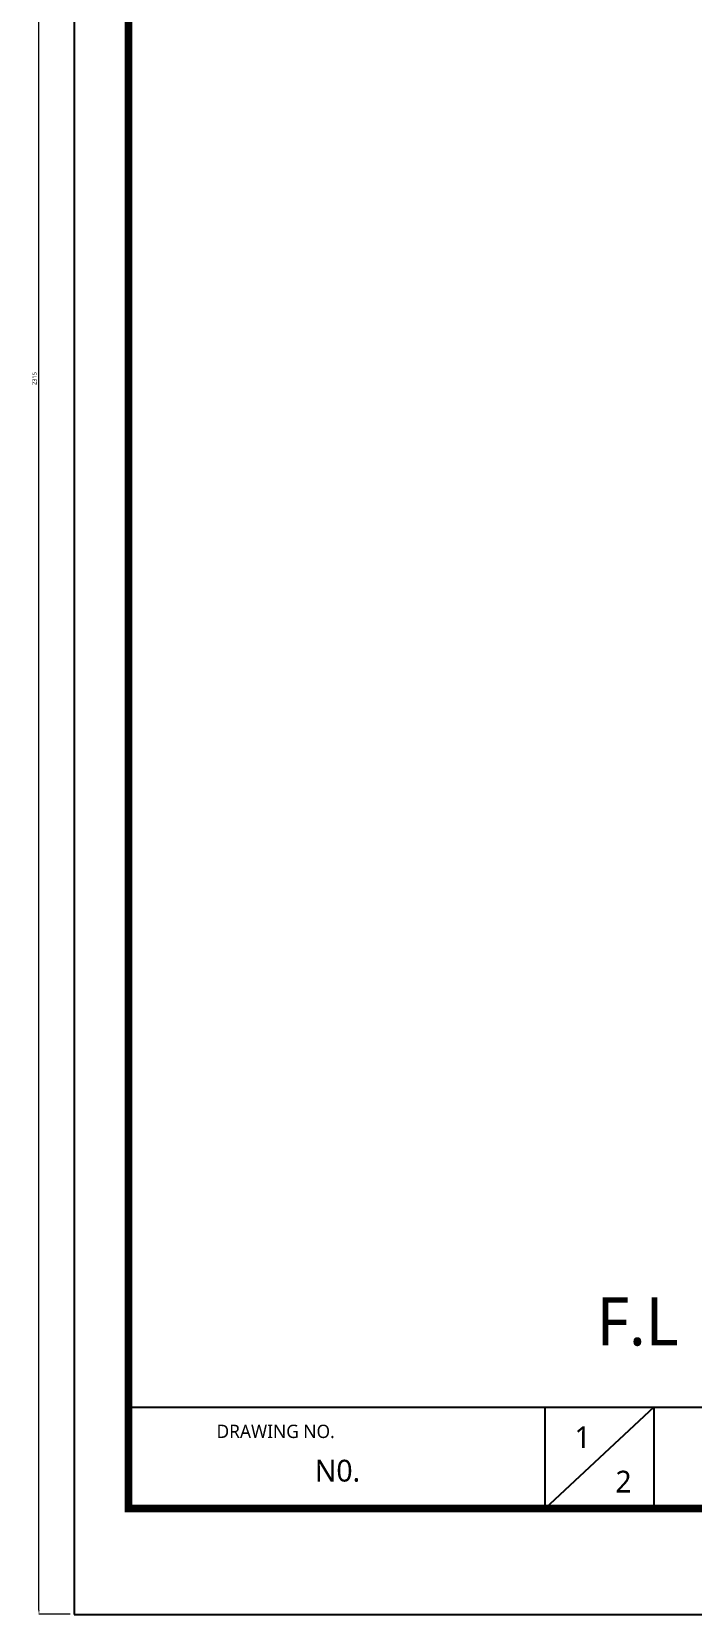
# Model space of a CAD drawing. Extents: x 16539 to 19738, y -91 to 2224.
# Drawn here: x 16539 to 17158, y -91 to 1392 of the extents above; entities that cross this region are included whole.
import ezdxf

# ---------------------------------------------------------------- set-up
doc = ezdxf.new("R2010")
doc.units = 0
doc.header["$LTSCALE"] = 10
doc.header["$MEASUREMENT"] = 0
doc.header["$PDMODE"] = 3
doc.header["$PDSIZE"] = -10
doc.layers.get('0').update_dxf_attribs({"linetype": 'CONTINUOUS'})
doc.layers.get('DEFPOINTS').update_dxf_attribs({"linetype": 'CONTINUOUS'})
doc.layers.add('치수선', color=7, linetype='CONTINUOUS', lineweight=20)
doc.styles.add('Daelim Dimension', font='NanumGothic.ttf')
doc.dimstyles.new('DEFAULT', dxfattribs={"dimscale": 2, "dimtxt": 2, "dimasz": 2, "dimexe": 0, "dimexo": 2, "dimgap": 1, "dimtad": 1, "dimdec": 1, "dimzin": 9, "dimdsep": 46, "dimtxsty": 'Daelim Dimension', "dimcen": 0.5, "dimclrd": 5, "dimclre": 5, "dimclrt": 256, "dimadec": 1, "dimazin": 0, "dimtfac": 1, "dimtdec": 1, "dimtix": 1, "dimtmove": 0, "dimatfit": 3, "dimfxl": 1, "dimtolj": 1, "dimtzin": 1, "dimlwd": 9, "dimlwe": 9, "dimarcsym": 0})

# ---------------------------------------------------------------- blocks, each defined once
blk = doc.blocks.new('*D36')
at = {"color": 5, "linetype": 'ByBlock', "lineweight": 9, "ltscale": 0.5, "transparency": 16777216}
for p, q in [((16574.9, 2224.5), (16545.8, 2224.5)), ((16545.8, -86.5), (16545.8, 2220.5)), ((16574.9, -90.5), (16545.8, -90.5))]:
    blk.add_line(p, q, dxfattribs=at)
at = {"color": 5, "ltscale": 0.5, "transparency": 16777216}
for points in [[(16545.1, 2220.5), (16546.4, 2220.5), (16545.8, 2224.5)], [(16545.1, -86.5), (16546.4, -86.5), (16545.8, -90.5)]]:
    blk.add_solid(points, dxfattribs=at)
at = {"layer": 'DEFPOINTS', "color": 0, "ltscale": 0.5, "transparency": 16777216}
for p in [(16545.8, 2224.5), (16578.9, 2224.5), (16578.9, -90.5)]:
    blk.add_point(p, dxfattribs=at)
at = {"ltscale": 0.5, "transparency": 16777216, "insert": (16541.6, 1067), "char_height": 4, "attachment_point": 5, "rotation": 90, "style": 'Daelim Dimension'}
blk.add_mtext('\\A1;2315', dxfattribs=at)

msp = doc.modelspace()

# ---------------------------------------------------------------- linework, layer by layer
at = {"color": 5}
msp.add_line((16629.71, 103.43), (19173.77, 103.43), dxfattribs=at)
at = {"color": 5, "ltscale": 40}
for p, q in [((17019.68, 103.43), (17019.68, 8.23)), ((17019.68, 103.43), (17019.68, 8.23)), ((17121.57, 103.43), (17019.68, 8.23)), ((17121.57, 103.43), (17019.68, 8.23)), ((17121.57, 103.43), (17121.57, 8.23)), ((17121.57, 103.43), (17121.57, 8.23))]:
    msp.add_line(p, q, dxfattribs=at)
at = {"ltscale": 0.5}
msp.add_lwpolyline([(16578.91, -90.54), (19738.43, -90.54), (19738.43, 2224.5), (16578.91, 2224.5)], close=True, dxfattribs=at)
at = {"color": 5, "linetype": 'ByBlock', "lineweight": 200, "const_width": 7.28}
msp.add_lwpolyline([(16629.71, 8.59), (19687.31, 8.59), (19687.31, 2170.75), (16629.71, 2170.75)], close=True, dxfattribs=at)

# ---------------------------------------------------------------- texts
at = {"color": 5, "ltscale": 40, "style": 'Daelim Dimension'}
msp.add_text('DRAWING NO.', height=12.4683, dxfattribs=at).set_placement((16712.09, 74.63))
at = {"attachment_point": 1, "style": 'Daelim Dimension'}
for s, insert, char_height, width in [('1', (17047.39, 85.58), 20.4, 28.476), ('N0. ', (16804.16, 54.24), 20.404, 128.0015), ('2', (17085.68, 43.99), 20.4, 28.476)]:
    msp.add_mtext(s, dxfattribs=dict(at, insert=insert, char_height=char_height, width=width))
at = {"layer": '치수선', "insert": (17144.8, 206.48), "char_height": 45, "attachment_point": 3, "style": 'Daelim Dimension'}
msp.add_mtext_dynamic_manual_height_columns('F.L', width=17.4109, gutter_width=12.5, heights=[0], dxfattribs=at)

# ---------------------------------------------------------------- dimensions: what is measured, and where the dimension line sits
at = {"ltscale": 0.5}
dim = msp.add_linear_dim(base=(16545.77, 2224.5), p1=(16578.91, -90.54), p2=(16578.91, 2224.5), angle=90, dimstyle='DEFAULT', override={"dimarcsym": 1}, dxfattribs=at)
dim.commit()
dim.dimension.update_dxf_attribs({"geometry": '*D36', "text_midpoint": (16541.59, 1066.98)})

doc.saveas('drawing.dxf')
